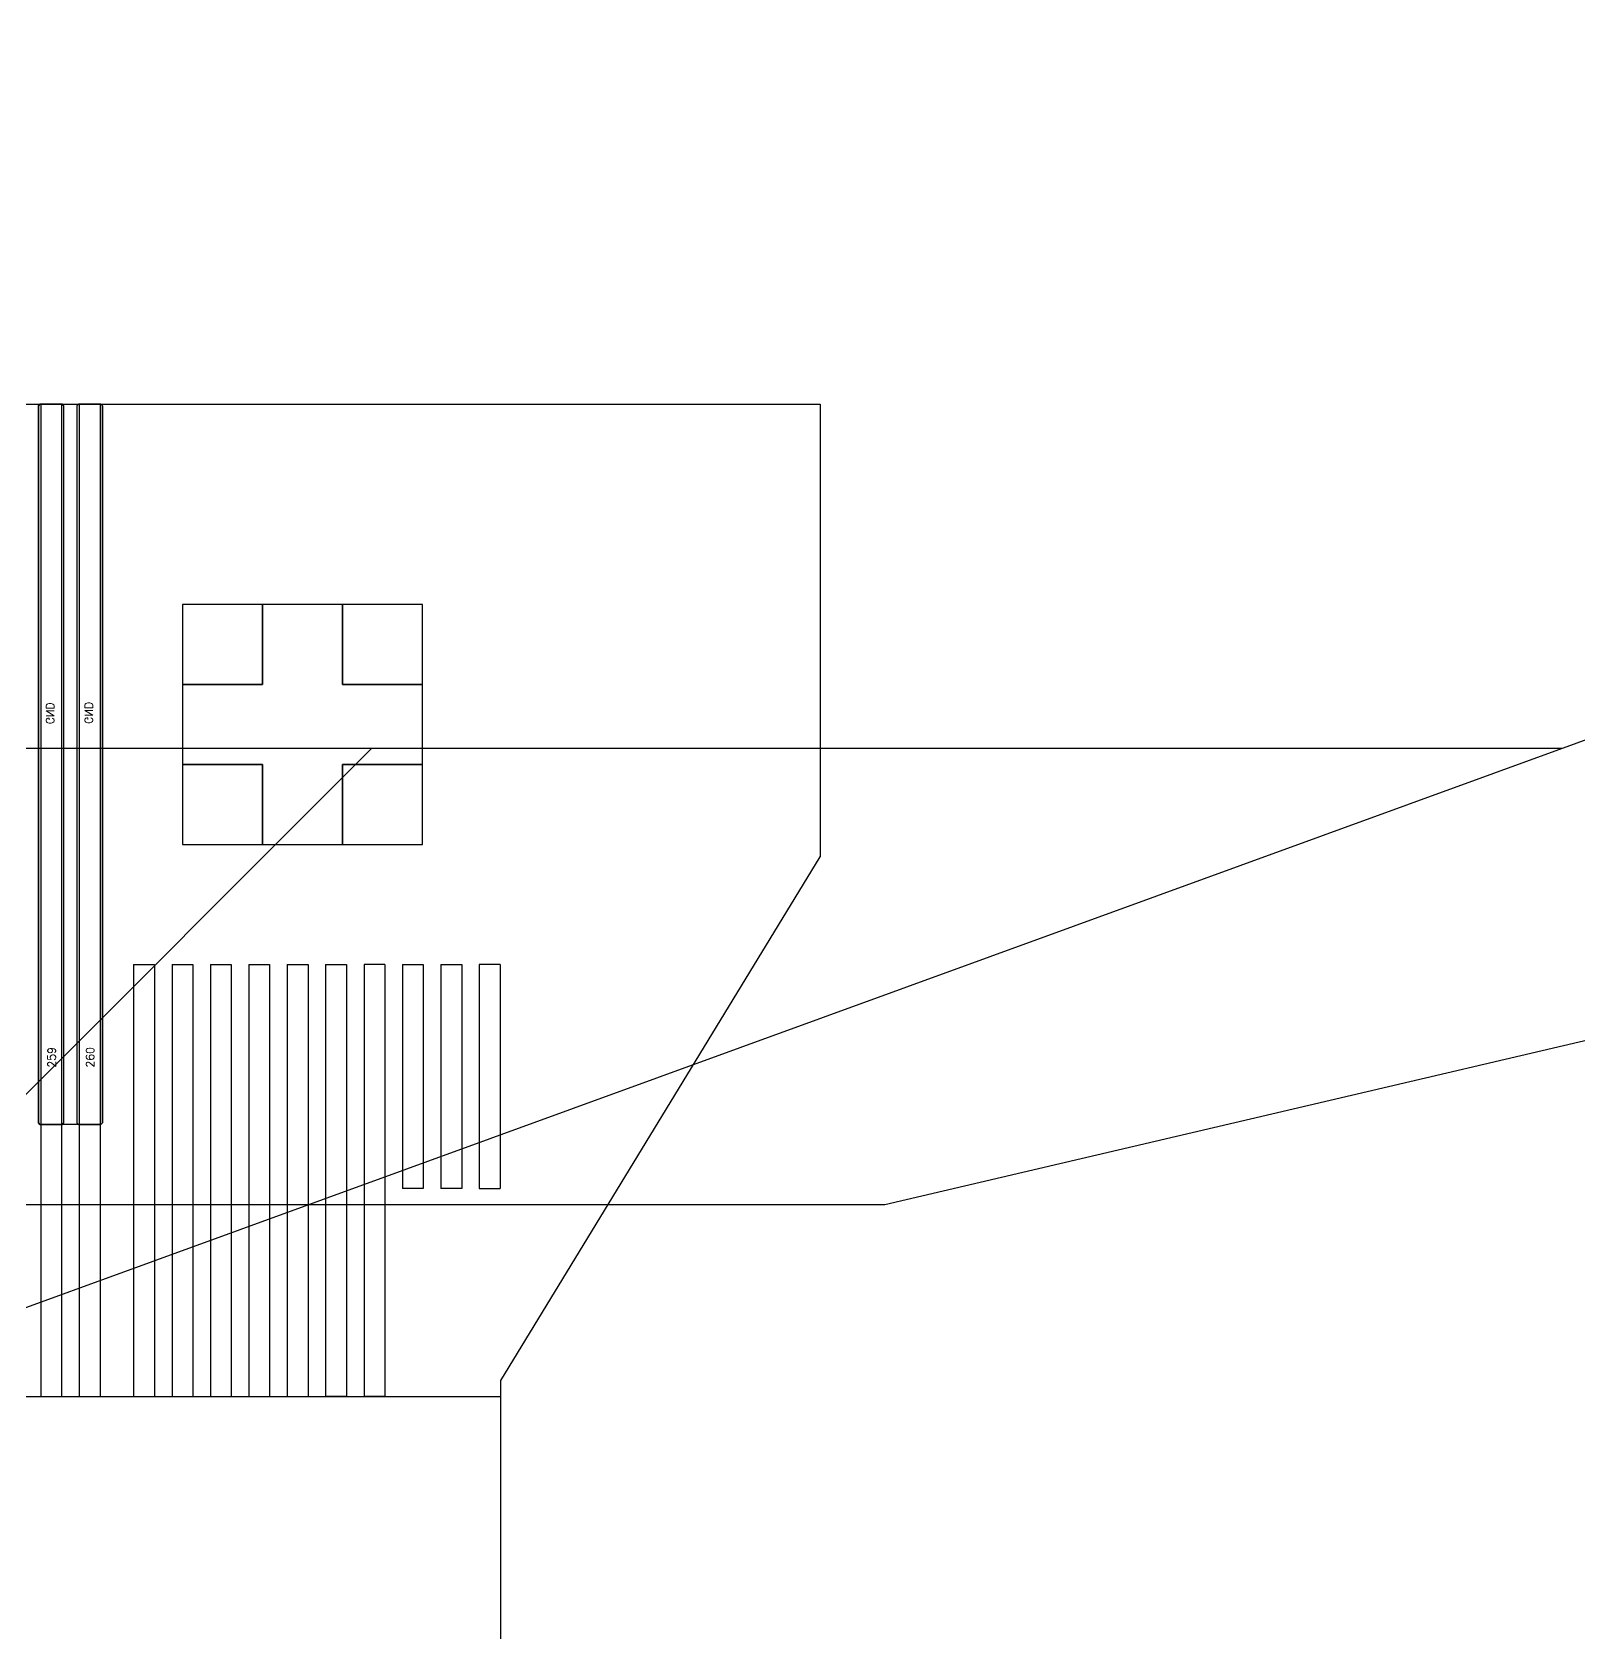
# Model space of a CAD drawing. Header units: millimetres. Extents: x 1387 to 2553, y -68 to 207.
# Drawn here: x 2325.96 to 2326.927, y 51.97 to 52.97 of the extents above; entities that cross this region are included whole.
import ezdxf
from ezdxf.enums import TextEntityAlignment as Align

# ---------------------------------------------------------------- set-up
doc = ezdxf.new("R2010")
doc.units = ezdxf.units.MM
doc.layers.add('COF', color=4, linetype='Continuous')
doc.layers.add('Panel', color=7, linetype='Continuous')
doc.styles.add('txt', font='txt.shx')

# ---------------------------------------------------------------- blocks, each defined once
blk = doc.blocks.new('COF')
at = {"layer": 'COF'}
for p, q in [((1641.7011, 311.7192, 0.4681), (1648.8301, 311.7192, 0.4681)), ((1641.7011, 311.7192, 0.4681), (1648.8301, 311.7192, 0.4681)), ((1648.3431, 311.7192, 0.4681), (1648.3431, 311.0992, 0.4681)), ((1648.3561, 311.7192, 0.4681), (1648.3561, 311.0992, 0.4681)), ((1648.3671, 311.7192, 0.4681), (1648.3671, 311.0992, 0.4681)), ((1648.3801, 311.7192, 0.4681), (1648.3801, 311.0992, 0.4681)), ((1648.8301, 311.7192, 0.4681), (1648.8301, 311.4364, 0.4681)), ((1648.8301, 311.7192, 0.4681), (1648.8301, 311.4364, 0.4681)), ((1648.5316, 311.5942, 0.4681), (1648.4816, 311.5942, 0.4681)), ((1648.4816, 311.5942, 0.4681), (1648.4816, 311.5442, 0.4681)), ((1648.5316, 311.5442, 0.4681), (1648.5316, 311.5942, 0.4681)), ((1648.4316, 311.5442, 0.4681), (1648.4316, 311.4942, 0.4681)), ((1648.4816, 311.5442, 0.4681), (1648.4316, 311.5442, 0.4681)), ((1648.5816, 311.5442, 0.4681), (1648.5316, 311.5442, 0.4681)), ((1648.5816, 311.4942, 0.4681), (1648.5816, 311.5442, 0.4681)), ((1648.4316, 311.4942, 0.4681), (1648.4816, 311.4942, 0.4681)), ((1648.4816, 311.4942, 0.4681), (1648.4816, 311.4442, 0.4681)), ((1648.5316, 311.4442, 0.4681), (1648.5316, 311.4942, 0.4681)), ((1648.5316, 311.4942, 0.4681), (1648.5816, 311.4942, 0.4681)), ((1648.4816, 311.4442, 0.4681), (1648.5316, 311.4442, 0.4681)), ((1648.6306, 311.1093, 0.4681), (1648.8301, 311.4364, 0.4681)), ((1648.6306, 311.1093, 0.4681), (1648.8301, 311.4364, 0.4681)), ((1648.4011, 311.3692, 0.4681), (1648.4011, 311.0992, 0.4681)), ((1648.4011, 311.3692, 0.4681), (1648.4141, 311.3692, 0.4681)), ((1648.4011, 311.3692, 0.4681), (1648.4141, 311.3692, 0.4681)), ((1648.4011, 311.3692, 0.4681), (1648.4011, 311.0992, 0.4681)), ((1648.4141, 311.3692, 0.4681), (1648.4141, 311.0992, 0.4681)), ((1648.4141, 311.3692, 0.4681), (1648.4141, 311.0992, 0.4681)), ((1648.4251, 311.3692, 0.4681), (1648.4251, 311.0992, 0.4681)), ((1648.4251, 311.3692, 0.4681), (1648.4381, 311.3692, 0.4681)), ((1648.4251, 311.3692, 0.4681), (1648.4381, 311.3692, 0.4681)), ((1648.4251, 311.3692, 0.4681), (1648.4251, 311.0992, 0.4681)), ((1648.4381, 311.3692, 0.4681), (1648.4381, 311.0992, 0.4681)), ((1648.4381, 311.3692, 0.4681), (1648.4381, 311.0992, 0.4681)), ((1648.4491, 311.3692, 0.4681), (1648.4621, 311.3692, 0.4681)), ((1648.4491, 311.3692, 0.4681), (1648.4621, 311.3692, 0.4681)), ((1648.4491, 311.3692, 0.4681), (1648.4491, 311.0992, 0.4681)), ((1648.4491, 311.3692, 0.4681), (1648.4491, 311.0992, 0.4681)), ((1648.4621, 311.3692, 0.4681), (1648.4621, 311.0992, 0.4681)), ((1648.4621, 311.3692, 0.4681), (1648.4621, 311.0992, 0.4681)), ((1648.4731, 311.3692, 0.4681), (1648.4731, 311.0992, 0.4681)), ((1648.4731, 311.3692, 0.4681), (1648.4861, 311.3692, 0.4681)), ((1648.4731, 311.3692, 0.4681), (1648.4861, 311.3692, 0.4681)), ((1648.4731, 311.3692, 0.4681), (1648.4731, 311.0992, 0.4681)), ((1648.4861, 311.3692, 0.4681), (1648.4861, 311.0992, 0.4681)), ((1648.4861, 311.3692, 0.4681), (1648.4861, 311.0992, 0.4681)), ((1648.4971, 311.3692, 0.4681), (1648.4971, 311.0992, 0.4681)), ((1648.4971, 311.3692, 0.4681), (1648.5101, 311.3692, 0.4681)), ((1648.4971, 311.3692, 0.4681), (1648.5101, 311.3692, 0.4681)), ((1648.4971, 311.3692, 0.4681), (1648.4971, 311.0992, 0.4681)), ((1648.5101, 311.3692, 0.4681), (1648.5101, 311.0992, 0.4681)), ((1648.5101, 311.3692, 0.4681), (1648.5101, 311.0992, 0.4681)), ((1648.5211, 311.3692, 0.4681), (1648.5211, 311.0992, 0.4681)), ((1648.5211, 311.3692, 0.4681), (1648.5341, 311.3692, 0.4681)), ((1648.5211, 311.3692, 0.4681), (1648.5341, 311.3692, 0.4681)), ((1648.5211, 311.3692, 0.4681), (1648.5211, 311.0992, 0.4681)), ((1648.5341, 311.3692, 0.4681), (1648.5341, 311.0992, 0.4681)), ((1648.5341, 311.3692, 0.4681), (1648.5341, 311.0992, 0.4681)), ((1648.5581, 311.3692, 0.4681), (1648.5451, 311.3692, 0.4681)), ((1648.5451, 311.3692, 0.4681), (1648.5451, 311.0992, 0.4681)), ((1648.5581, 311.3692, 0.4681), (1648.5581, 311.0992, 0.4681)), ((1648.5691, 311.3692, 0.4681), (1648.5821, 311.3692, 0.4681)), ((1648.5691, 311.3692, 0.4681), (1648.5691, 311.2292, 0.4681)), ((1648.5821, 311.3692, 0.4681), (1648.5821, 311.2292, 0.4681)), ((1648.5931, 311.3692, 0.4681), (1648.6061, 311.3692, 0.4681)), ((1648.5931, 311.3692, 0.4681), (1648.5931, 311.2292, 0.4681)), ((1648.6061, 311.3692, 0.4681), (1648.6061, 311.2292, 0.4681)), ((1648.6171, 311.3692, 0.4681), (1648.6171, 311.2292, 0.4681)), ((1648.6301, 311.3692, 0.4681), (1648.6171, 311.3692, 0.4681)), ((1648.6301, 311.3692, 0.4681), (1648.6301, 311.2292, 0.4681)), ((1648.5821, 311.2292, 0.4681), (1648.5691, 311.2292, 0.4681)), ((1648.6061, 311.2292, 0.4681), (1648.5931, 311.2292, 0.4681)), ((1648.6171, 311.2292, 0.4681), (1648.6301, 311.2292, 0.4681)), ((1648.6306, 309.1529, 0.4681), (1648.6306, 311.1093, 0.4681)), ((1641.9006, 311.0992, 0.4681), (1648.6306, 311.0992, 0.4681)), ((1648.3431, 311.0992, 0.4681), (1648.3561, 311.0992, 0.4681)), ((1648.3436, 311.0992, 0.4681), (1648.3556, 311.0992, 0.4681)), ((1648.3671, 311.0992, 0.4681), (1648.3801, 311.0992, 0.4681)), ((1648.3676, 311.0992, 0.4681), (1648.3796, 311.0992, 0.4681)), ((1648.4011, 311.0992, 0.4681), (1648.4141, 311.0992, 0.4681)), ((1648.4011, 311.0992, 0.4681), (1648.4141, 311.0992, 0.4681)), ((1648.4016, 311.0992, 0.4681), (1648.4136, 311.0992, 0.4681)), ((1648.4016, 311.0992, 0.4681), (1648.4136, 311.0992, 0.4681)), ((1648.4251, 311.0992, 0.4681), (1648.4381, 311.0992, 0.4681)), ((1648.4251, 311.0992, 0.4681), (1648.4381, 311.0992, 0.4681)), ((1648.4256, 311.0992, 0.4681), (1648.4376, 311.0992, 0.4681)), ((1648.4256, 311.0992, 0.4681), (1648.4376, 311.0992, 0.4681)), ((1648.4491, 311.0992, 0.4681), (1648.4621, 311.0992, 0.4681)), ((1648.4491, 311.0992, 0.4681), (1648.4621, 311.0992, 0.4681)), ((1648.4496, 311.0992, 0.4681), (1648.4616, 311.0992, 0.4681)), ((1648.4496, 311.0992, 0.4681), (1648.4616, 311.0992, 0.4681)), ((1648.4731, 311.0992, 0.4681), (1648.4861, 311.0992, 0.4681)), ((1648.4731, 311.0992, 0.4681), (1648.4861, 311.0992, 0.4681)), ((1648.4736, 311.0992, 0.4681), (1648.4856, 311.0992, 0.4681)), ((1648.4736, 311.0992, 0.4681), (1648.4856, 311.0992, 0.4681)), ((1648.4971, 311.0992, 0.4681), (1648.5101, 311.0992, 0.4681)), ((1648.4971, 311.0992, 0.4681), (1648.5101, 311.0992, 0.4681)), ((1648.4976, 311.0992, 0.4681), (1648.5096, 311.0992, 0.4681)), ((1648.4976, 311.0992, 0.4681), (1648.5096, 311.0992, 0.4681)), ((1648.5341, 311.0992, 0.4681), (1648.5211, 311.0992, 0.4681)), ((1648.5581, 311.0992, 0.4681), (1648.5451, 311.0992, 0.4681))]:
    blk.add_line(p, q, dxfattribs=at)
blk = doc.blocks.new('DAFADF')
h = blk.add_hatch()
h.set_pattern_fill('ANSI31', scale=0.2, style=0)
h.set_pattern_definition([(45, (861.3915, -112.815), (-0.4490128, 0.4490128), [])])
h.paths.add_polyline_path([(1762.6906, 35.3146, -0.315299), (1763.0196, 35.7845), (1764.3687, 36.2755), (1756.3326, 36.2755), (1757.6807, 35.7848, -0.315827), (1758.0106, 35.3146), (1758.0106, 33.2755), (1762.6906, 33.2755)])
at = {"color": 30, "linetype": 'Continuous'}
blk.add_line((1764.3686, 36.2755, 2.6737), (1756.3326, 36.2755, 2.6737), dxfattribs=at)
at = {"color": 30, "linetype": 'Continuous', "elevation": 2.6737}
blk.add_lwpolyline([(1763.0196, 35.7845), (1765.5782, 36.7157)], dxfattribs=at)
blk = doc.blocks.new('DASFASFASF')
at = {"color": 7}
blk.add_circle((2230.6373, 15.2151), 18.825, dxfattribs=at)
at = {"color": 7, "linetype": 'Continuous'}
blk.add_circle((2230.6373, 15.2151), 16.549, dxfattribs=at)
blk = doc.blocks.new('ASDFASF')
at = {"color": 7}
blk.add_circle((605.3504, 2850.0892), 18.8, dxfattribs=at)

msp = doc.modelspace()

# ---------------------------------------------------------------- linework, layer by layer
at = {"layer": 'Panel', "elevation": 2.6737}
for points in [[(2325.9641, 52.7368), (2325.9651, 52.7378)], [(2325.9651, 52.7378), (2325.9641, 52.7368)], [(2325.9651, 52.7378), (2326.0031, 52.7378)], [(2325.9791, 52.7378), (2325.9651, 52.7378)], [(2325.9801, 52.7368), (2325.9791, 52.7378)], [(2325.9891, 52.7378), (2325.9881, 52.7368)], [(2326.0031, 52.7378), (2325.9891, 52.7378)], [(2326.0031, 52.7378), (2326.0041, 52.7368)], [(2326.0041, 52.7368), (2326.0031, 52.7378)], [(2325.9641, 52.7368), (2325.9641, 52.7368)], [(2325.9641, 52.2888), (2325.9641, 52.7368)], [(2325.9641, 52.7368), (2325.9641, 52.2888)], [(2325.9801, 52.2888), (2325.9801, 52.7368)], [(2325.9881, 52.7368), (2325.9881, 52.2888)], [(2326.0041, 52.7368), (2326.0041, 52.2888)], [(2326.0041, 52.2888), (2326.0041, 52.7368)], [(2326.0041, 52.6628), (2326.0041, 52.4128)], [(2326.0541, 52.6128), (2326.0541, 52.5628)], [(2326.1041, 52.6128), (2326.0541, 52.6128)], [(2326.1041, 52.5628), (2326.1041, 52.6128)], [(2326.1541, 52.6128), (2326.1541, 52.5628)], [(2326.2041, 52.6128), (2326.1541, 52.6128)], [(2326.2041, 52.5628), (2326.2041, 52.6128)], [(2326.493, 52.2378), (2327.9438, 52.5778)], [(2326.0541, 52.5628), (2326.0541, 52.5628)], [(2326.0541, 52.5628), (2326.1041, 52.5628)], [(2326.1541, 52.5628), (2326.1541, 52.5628)], [(2326.1541, 52.5628), (2326.2041, 52.5628)], [(2326.0541, 52.5128), (2326.0541, 52.4628)], [(2326.1041, 52.5128), (2326.0541, 52.5128)], [(2326.1041, 52.4628), (2326.1041, 52.5128)], [(2326.1541, 52.5128), (2326.1541, 52.4628)], [(2326.2041, 52.5128), (2326.1541, 52.5128)], [(2326.2041, 52.4628), (2326.2041, 52.5128)], [(2326.0541, 52.4628), (2326.0541, 52.4628)], [(2326.0541, 52.4628), (2326.1041, 52.4628)], [(2326.1541, 52.4628), (2326.1541, 52.4628)], [(2326.1541, 52.4628), (2326.2041, 52.4628)], [(2326.0041, 52.4128), (2326.0041, 52.4128)], [(2325.9651, 52.2878), (2325.9641, 52.2888)], [(2325.9641, 52.2888), (2325.9641, 52.2888)], [(2325.9641, 52.2888), (2325.9651, 52.2878)], [(2326.0031, 52.2878), (2325.9651, 52.2878)], [(2325.9651, 52.2878), (2325.9791, 52.2878)], [(2325.9791, 52.2878), (2325.9801, 52.2888)], [(2325.9881, 52.2888), (2325.9881, 52.2888)], [(2325.9881, 52.2888), (2325.9891, 52.2878)], [(2325.9891, 52.2878), (2326.0031, 52.2878)], [(2326.0041, 52.2888), (2326.0031, 52.2878)], [(2326.0031, 52.2878), (2326.0041, 52.2888)], [(2319.293, 52.2378), (2326.493, 52.2378)]]:
    msp.add_lwpolyline(points, dxfattribs=at)

# ---------------------------------------------------------------- block references
at = {"color": 7}
for name, p in [('ASDFASF', (1717.5426, -2780.8326, 2.6737)), ('DAFADF', (562.5473, 16.2473))]:
    msp.add_blockref(name, p, dxfattribs=at)
at = {"color": 7, "rotation": 180}
msp.add_blockref('DASFASFASF', (4553.5303, 84.6629, 2.6737), dxfattribs=at)
at = {"layer": 'COF'}
msp.add_blockref('COF', (677.6225, -258.9814, 2.2056), dxfattribs=at)

# ---------------------------------------------------------------- texts
at = {"layer": 'Panel', "style": 'txt', "text_generation_flag": 4}
for p in [(2325.9714, 52.5447, 2.6737), (2325.9956, 52.545, 2.6737)]:
    msp.add_text('GND', height=0.005, rotation=90, dxfattribs=at).set_placement(p, align=Align.MIDDLE_CENTER)
at = {"layer": 'Panel', "style": 'txt'}
for s, p in [('259', (2325.9724, 52.3298, 2.6737)), ('260', (2325.9964, 52.3298, 2.6737))]:
    msp.add_text(s, height=0.005, rotation=90, dxfattribs=at).set_placement(p, align=Align.MIDDLE_CENTER)

doc.saveas('drawing.dxf')
